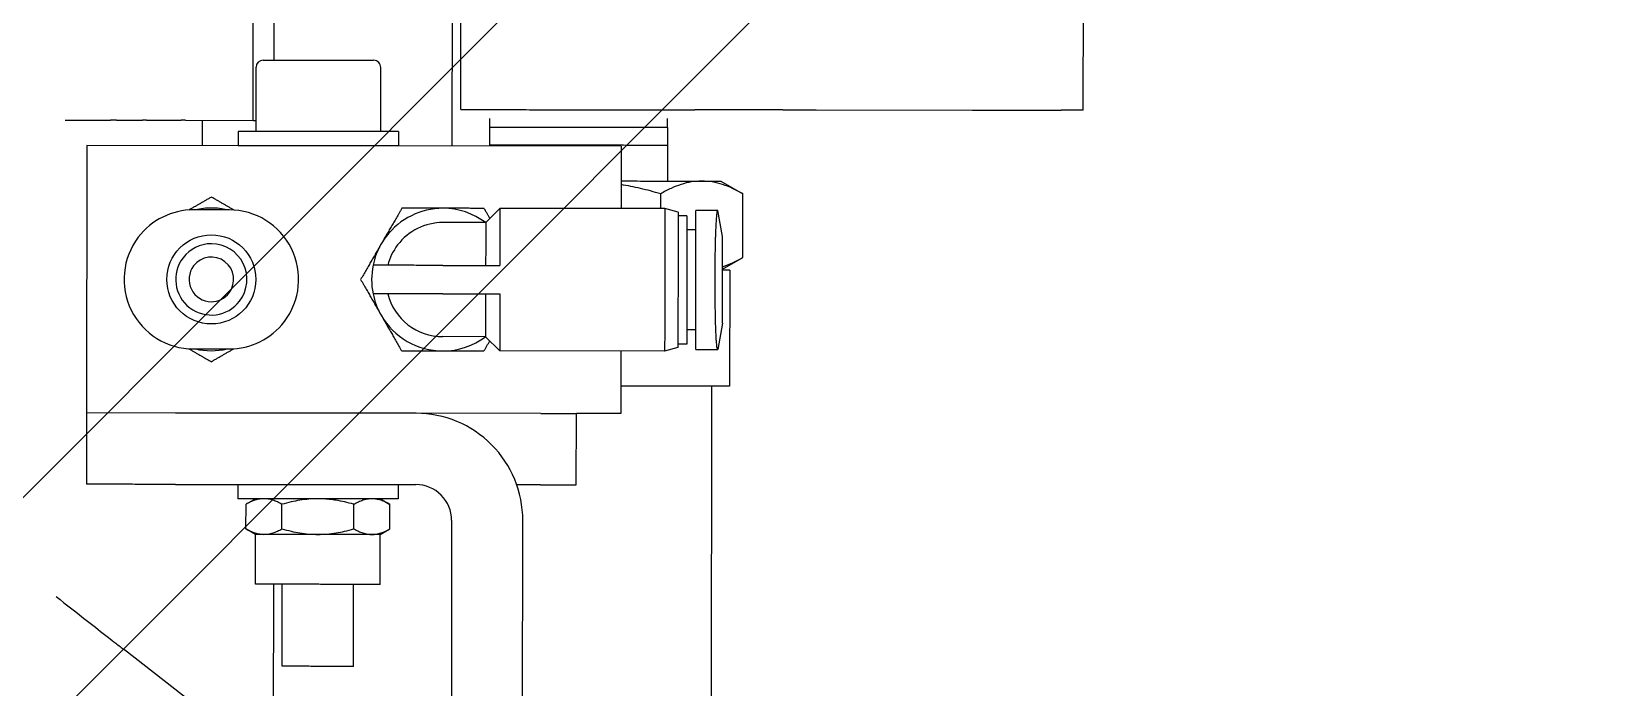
# Model space of a CAD drawing. Header units: inches. Extents: x -233729 to 737493, y -275239 to 196021.
# Drawn here: x 478195.6 to 478284.4, y 16244.3 to 16281.1 of the extents above; entities that cross this region are included whole.
import ezdxf

# ---------------------------------------------------------------- set-up
doc = ezdxf.new("R2010")
doc.units = ezdxf.units.IN
doc.header["$MEASUREMENT"] = 0
doc.layers.add('P_AX', color=7, linetype='Continuous')

# ---------------------------------------------------------------- blocks, each defined once
blk = doc.blocks.new('A$C48CB4C16')
at = {"layer": 'P_AX', "color": 6, "linetype": 'Continuous'}
for p, q in [((3880.398, 4733.117, 710.665), (3880.374, 4707.617, 710.665)), ((3884.374, 4707.613, 710.665), (3884.393, 4727.694, 710.665)), ((3884.374, 4707.613, 710.665), (3884.393, 4727.694, 710.665)), ((3894.377, 4711.204, 710.665), (3894.387, 4721.547, 710.665)), ((3869.781, 4719.585, 710.665), (3869.762, 4700.085, 710.665)), ((3898.884, 4717.899, 710.665), (3902.739, 4714.889, 710.665)), ((3889.882, 4715.808, 710.665), (3889.877, 4711.208, 710.665)), ((3889.882, 4715.808, 710.665), (3889.877, 4711.208, 710.665)), ((3893.882, 4715.804, 710.665), (3893.877, 4711.204, 710.665)), ((3893.882, 4715.804, 710.665), (3893.877, 4711.204, 710.665)), ((3888.377, 4711.21, 710.665), (3888.375, 4708.41, 710.665)), ((3888.377, 4711.21, 710.665), (3888.375, 4708.41, 710.665)), ((3895.377, 4711.203, 710.665), (3895.375, 4708.403, 710.665)), ((3895.377, 4711.203, 710.665), (3895.375, 4708.403, 710.665)), ((3887.833, 4708.097, 710.665), (3887.832, 4706.723, 710.665)), ((3887.833, 4708.097, 710.665), (3887.832, 4706.723, 710.665)), ((3888.375, 4708.41, 710.665), (3887.833, 4708.097, 710.665)), ((3889.854, 4708.096, 710.665), (3889.852, 4706.721, 710.665)), ((3889.854, 4708.096, 710.665), (3889.852, 4706.721, 710.665)), ((3893.895, 4708.092, 710.665), (3893.894, 4706.717, 710.665)), ((3893.895, 4708.092, 710.665), (3893.894, 4706.717, 710.665)), ((3895.375, 4708.403, 710.665), (3895.916, 4708.09, 710.665)), ((3895.375, 4708.403, 710.665), (3895.916, 4708.09, 710.665)), ((3895.916, 4708.09, 710.665), (3895.914, 4706.715, 710.665)), ((3895.916, 4708.09, 710.665), (3895.914, 4706.715, 710.665)), ((3888.373, 4706.41, 710.665), (3887.832, 4706.723, 710.665)), ((3888.373, 4706.41, 710.665), (3887.832, 4706.723, 710.665)), ((3895.373, 4706.403, 710.665), (3895.914, 4706.715, 710.665)), ((3895.373, 4706.403, 710.665), (3895.914, 4706.715, 710.665)), ((3887.372, 4705.61, 710.665), (3887.373, 4706.411, 710.665)), ((3887.372, 4705.61, 710.665), (3887.373, 4706.411, 710.665)), ((3896.372, 4705.602, 710.665), (3896.373, 4706.402, 710.665)), ((3896.372, 4705.602, 710.665), (3896.373, 4706.402, 710.665)), ((3877.372, 4705.62, 710.665), (3877.368, 4701.62, 710.665)), ((3879.372, 4705.618, 710.665), (3880.715, 4705.617, 710.665)), ((3887.372, 4705.61, 710.665), (3886.372, 4705.612, 710.665)), ((3893.872, 4705.604, 710.665), (3887.372, 4705.61, 710.665)), ((3893.872, 4705.604, 710.665), (3887.372, 4705.61, 710.665)), ((3893.872, 4705.604, 710.665), (3887.372, 4705.61, 710.665)), ((3896.372, 4705.602, 710.665), (3893.872, 4705.604, 710.665)), ((3896.372, 4705.602, 710.665), (3893.872, 4705.604, 710.665)), ((3896.372, 4705.602, 710.665), (3893.872, 4705.604, 710.665)), ((3899.872, 4705.599, 710.665), (3896.372, 4705.602, 710.665)), ((3904.868, 4701.594, 710.665), (3904.872, 4705.594, 710.665)), ((3874.865, 4698.123, 710.665), (3874.868, 4701.623, 710.665)), ((3874.868, 4701.623, 710.665), (3877.368, 4701.62, 710.665)), ((3879.368, 4701.618, 710.665), (3877.368, 4701.62, 710.665)), ((3879.368, 4701.618, 710.665), (3877.368, 4701.62, 710.665)), ((3879.368, 4701.618, 710.665), (3886.368, 4701.612, 710.665)), ((3879.368, 4701.618, 710.665), (3886.368, 4701.612, 710.665)), ((3886.368, 4701.612, 710.665), (3887.368, 4701.61, 710.665)), ((3886.368, 4701.612, 710.665), (3887.368, 4701.61, 710.665)), ((3887.368, 4701.61, 710.665), (3899.868, 4701.599, 710.665)), ((3887.368, 4701.61, 710.665), (3899.868, 4701.599, 710.665)), ((3899.868, 4701.599, 710.665), (3904.868, 4701.594, 710.665)), ((3899.868, 4701.599, 710.665), (3904.868, 4701.594, 710.665)), ((3904.866, 4699.134, 710.665), (3904.868, 4701.574, 710.665)), ((3904.868, 4701.574, 710.665), (3904.868, 4701.594, 710.665)), ((3868.756, 4693.586, 710.665), (3868.762, 4700.086, 710.665)), ((3904.856, 4689.054, 710.665), (3904.866, 4699.134, 710.665)), ((3869.163, 4696.556, 710.665), (3869.433, 4698.028, 710.665)), ((3870.665, 4698.027, 710.665), (3869.446, 4698.028, 710.665)), ((3871.665, 4697.926, 710.665), (3872.411, 4698.125, 710.665)), ((3872.411, 4698.125, 710.665), (3881.665, 4698.116, 710.665)), ((3882.464, 4697.315, 710.665), (3881.665, 4698.116, 710.665)), ((3870.664, 4696.927, 710.665), (3871.164, 4696.926, 710.665)), ((3871.164, 4697.726, 710.665), (3871.664, 4697.726, 710.665)), ((3882.464, 4697.315, 710.665), (3884.864, 4697.313, 710.665)), ((3882.462, 4694.915, 710.665), (3881.662, 4694.916, 710.665)), ((3884.862, 4694.913, 710.665), (3882.462, 4694.915, 710.665)), ((3869.16, 4693.53, 710.665), (3868.017, 4692.872, 710.665)), ((3882.46, 4693.315, 710.665), (3881.66, 4693.316, 710.665)), ((3884.86, 4693.313, 710.665), (3882.46, 4693.315, 710.665)), ((3868.017, 4692.872, 710.665), (3868.014, 4689.301, 710.665)), ((3869.159, 4691.7, 710.665), (3869.417, 4690.228, 710.665)), ((3870.658, 4691.327, 710.665), (3871.158, 4691.326, 710.665)), ((3882.458, 4690.915, 710.665), (3881.657, 4690.116, 710.665)), ((3882.458, 4690.915, 710.665), (3884.858, 4690.913, 710.665)), ((3869.439, 4690.228, 710.665), (3870.657, 4690.227, 710.665)), ((3871.157, 4690.526, 710.665), (3871.657, 4690.526, 710.665)), ((3871.657, 4690.326, 710.665), (3872.403, 4690.125, 710.665)), ((3872.403, 4690.125, 710.665), (3881.657, 4690.116, 710.665)), ((3872.634, 4690.125, 710.665), (3872.633, 4689.297, 710.665)), ((3874.854, 4686.623, 710.665), (3874.857, 4690.123, 710.665)), ((3869.251, 4688.585, 710.665), (3868.014, 4689.301, 710.665)), ((3904.854, 4686.614, 710.665), (3904.856, 4689.054, 710.665)), ((3872.249, 4686.582, 710.665), (3872.251, 4688.583, 710.665)), ((3872.248, 4685.583, 710.665), (3872.249, 4686.582, 710.665)), ((3874.854, 4686.623, 710.665), (3887.354, 4686.611, 710.665)), ((3882.248, 4685.573, 710.665), (3882.249, 4686.573, 710.665)), ((3882.249, 4686.573, 710.665), (3882.249, 4686.615, 710.665)), ((3884.337, 4669.91, 710.665), (3884.354, 4686.613, 710.665)), ((3887.353, 4685.811, 710.665), (3887.354, 4686.611, 710.665)), ((3887.353, 4685.811, 710.665), (3887.354, 4686.611, 710.665)), ((3887.354, 4686.611, 710.665), (3896.354, 4686.602, 710.665)), ((3887.354, 4686.611, 710.665), (3896.354, 4686.602, 710.665)), ((3887.354, 4686.611, 710.665), (3896.354, 4686.602, 710.665)), ((3896.353, 4685.802, 710.665), (3896.354, 4686.602, 710.665)), ((3896.353, 4685.802, 710.665), (3896.354, 4686.602, 710.665)), ((3896.354, 4686.602, 710.665), (3904.854, 4686.594, 710.665)), ((3904.854, 4686.594, 710.665), (3904.854, 4686.614, 710.665)), ((3888.353, 4685.81, 710.665), (3888.349, 4682.21, 710.665)), ((3888.353, 4685.81, 710.665), (3888.349, 4682.21, 710.665)), ((3895.353, 4685.803, 710.665), (3895.349, 4682.203, 710.665)), ((3895.353, 4685.803, 710.665), (3895.349, 4682.203, 710.665)), ((3848.909, 4684.607, 710.665), (3848.903, 4678.607, 710.665)), ((3855.137, 4684.6, 710.665), (3850.156, 4684.606, 710.665)), ((3863.903, 4684.594, 710.665), (3855.137, 4684.6, 710.665)), ((3865.771, 4684.593, 710.665), (3864.381, 4684.594, 710.665)), ((3877.267, 4684.582, 710.665), (3870.721, 4684.589, 710.665)), ((3883.801, 4684.575, 710.665), (3882.216, 4684.577, 710.665)), ((3883.851, 4684.575, 710.665), (3883.846, 4678.575, 710.665)), ((3895.511, 4685.181, 710.665), (3895.352, 4685.181, 710.665)), ((3895.511, 4685.181, 710.665), (3895.382, 4550.781, 710.665)), ((3899.305, 4685.177, 710.665), (3895.511, 4685.181, 710.665)), ((3900.308, 4685.176, 710.665), (3899.564, 4685.177, 710.665)), ((3901.509, 4685.175, 710.665), (3901.093, 4685.176, 710.665)), ((3903.185, 4685.174, 710.665), (3901.721, 4685.175, 710.665)), ((3894.337, 4669.9, 710.665), (3894.349, 4681.804, 710.665)), ((3894.337, 4669.9, 710.665), (3894.349, 4681.804, 710.665))]:
    blk.add_line(p, q, dxfattribs=at)
at = {"layer": 'P_AX', "color": 6, "linetype": 'ByBlock', "lineweight": -2}
for p, q in [((3704.776, 4516.812, 710.665), (3917.297, 4729.333, 710.665)), ((3711.847, 4509.741, 710.665), (3924.368, 4722.262, 710.665))]:
    blk.add_line(p, q, dxfattribs=at)
at = {"layer": 'P_AX', "color": 6}
for radius in [4100.564, 761.789]:
    blk.add_circle((4100.564, 4905.53, 710.665), radius, dxfattribs=at)
at = {"layer": 'P_AX', "color": 6, "linetype": 'Continuous'}
blk.add_circle((3897.861, 4694.1, 710.665), 2.5, dxfattribs=at)
at = {"layer": 'P_AX', "color": 6, "linetype": 'ByBlock', "lineweight": -2}
blk.add_arc((4100.564, 4905.529, 710.665), 203.2, 180, 270, dxfattribs=at)
blk.add_arc((4100.564, 4905.529, 710.665), 203.2, 180, 270, dxfattribs=at)
at = {"layer": 'P_AX', "color": 6, "linetype": 'Continuous'}
for centre, radius, start, end in [((3886.374, 4707.612, 710.665), 6, 179.9449, 269.9449), ((3886.374, 4707.612, 710.665), 2, 179.9449, 269.9449), ((3884.861, 4694.113, 710.665), 4, 89.94487, 126.81464), ((3884.861, 4694.113, 710.665), 4, 29.94487, 89.94493), ((3896.861, 4694.101, 710.665), 3.9, 89.94491, 142.62989), ((3897.861, 4694.1, 710.665), 4, 77.10651, 102.7833), ((3898.861, 4694.1, 710.665), 3.9, 322.62989, 89.9449), ((3884.861, 4694.113, 710.665), 3.2, 14.42247, 89.94485), ((3884.861, 4694.113, 710.665), 4, 11.48224, 29.94522), ((3896.861, 4694.101, 710.665), 3.9, 142.62989, 269.9449), ((3897.861, 4694.1, 710.665), 2, 322.62989, 142.62989), ((3897.861, 4694.1, 710.665), 2, 142.6298, 269.94499), ((3897.861, 4694.1, 710.665), 1.25, 89.94478, 142.63001), ((3897.861, 4694.1, 710.665), 1.25, 322.62939, 89.94541), ((3884.861, 4694.113, 710.665), 4, 348.40795, 11.48186), ((3897.861, 4694.1, 710.665), 1.25, 142.62989, 322.62989), ((3884.861, 4694.113, 710.665), 3.2, 322.62989, 345.46739), ((3884.861, 4694.113, 710.665), 4, 329.94473, 348.40789), ((3897.861, 4694.1, 710.665), 2, 269.94488, 322.62991), ((3884.861, 4694.113, 710.665), 4, 269.94492, 322.62994), ((3884.861, 4694.113, 710.665), 3.2, 269.94489, 322.62991), ((3884.861, 4694.113, 710.665), 4, 322.62995, 329.9449), ((3898.861, 4694.1, 710.665), 3.9, 269.9449, 322.62989), ((3884.861, 4694.113, 710.665), 4, 233.07493, 269.94479), ((3897.861, 4694.1, 710.665), 4, 257.10616, 269.9449), ((3897.861, 4694.1, 710.665), 4, 269.9449, 282.78365), ((3888.749, 4682.209, 710.665), 0.4, 179.9449, 269.9449), ((3888.749, 4682.209, 710.665), 0.4, 179.9449, 269.9449), ((3894.949, 4682.203, 710.665), 0.4, 269.9449, 359.9449), ((3894.949, 4682.203, 710.665), 0.4, 269.9449, 359.9449)]:
    blk.add_arc(centre, radius, start, end, dxfattribs=at)
for points in [[(3889.882, 4715.808, 710.665), (3889.91, 4715.808, 710.665), (3889.956, 4715.808, 710.665), (3890.034, 4715.808, 710.665), (3890.257, 4715.808, 710.665), (3890.468, 4715.808, 710.665), (3890.613, 4715.807, 710.665), (3890.829, 4715.807, 710.665), (3891.116, 4715.807, 710.665), (3891.492, 4715.807, 710.665), (3891.882, 4715.806, 710.665)], [(3889.882, 4715.808, 710.665), (3889.91, 4715.808, 710.665), (3889.956, 4715.808, 710.665), (3890.034, 4715.808, 710.665), (3890.257, 4715.808, 710.665), (3890.468, 4715.808, 710.665), (3890.613, 4715.807, 710.665), (3890.829, 4715.807, 710.665), (3891.116, 4715.807, 710.665), (3891.492, 4715.807, 710.665), (3891.882, 4715.806, 710.665)], [(3891.882, 4715.806, 710.665), (3892.272, 4715.806, 710.665), (3892.647, 4715.805, 710.665), (3892.827, 4715.805, 710.665), (3893.052, 4715.805, 710.665), (3893.296, 4715.805, 710.665), (3893.506, 4715.805, 710.665), (3893.646, 4715.805, 710.665), (3893.729, 4715.804, 710.665), (3893.808, 4715.804, 710.665), (3893.853, 4715.804, 710.665), (3893.882, 4715.804, 710.665)], [(3891.882, 4715.806, 710.665), (3892.272, 4715.806, 710.665), (3892.647, 4715.805, 710.665), (3892.827, 4715.805, 710.665), (3893.052, 4715.805, 710.665), (3893.296, 4715.805, 710.665), (3893.506, 4715.805, 710.665), (3893.646, 4715.805, 710.665), (3893.729, 4715.804, 710.665), (3893.808, 4715.804, 710.665), (3893.853, 4715.804, 710.665), (3893.882, 4715.804, 710.665)], [(3906.577, 4711.892, 710.665), (3904.813, 4713.27, 710.665), (3903.633, 4714.191, 710.665), (3903.227, 4714.508, 710.665), (3902.739, 4714.889, 710.665)], [(3888.377, 4711.21, 710.665), (3888.4, 4711.21, 710.665), (3888.435, 4711.21, 710.665), (3888.497, 4711.209, 710.665), (3888.644, 4711.209, 710.665), (3888.846, 4711.209, 710.665)], [(3888.377, 4711.21, 710.665), (3888.4, 4711.21, 710.665), (3888.435, 4711.21, 710.665), (3888.497, 4711.209, 710.665), (3888.644, 4711.209, 710.665), (3888.846, 4711.209, 710.665)], [(3888.846, 4711.209, 710.665), (3889.113, 4711.209, 710.665), (3889.43, 4711.209, 710.665), (3889.794, 4711.208, 710.665), (3889.835, 4711.208, 710.665), (3889.877, 4711.208, 710.665)], [(3888.846, 4711.209, 710.665), (3889.113, 4711.209, 710.665), (3889.43, 4711.209, 710.665), (3889.794, 4711.208, 710.665), (3889.835, 4711.208, 710.665), (3889.877, 4711.208, 710.665)], [(3889.877, 4711.208, 710.665), (3890.456, 4711.208, 710.665), (3891.086, 4711.207, 710.665), (3891.936, 4711.206, 710.665), (3892.783, 4711.205, 710.665), (3893.408, 4711.205, 710.665), (3893.877, 4711.204, 710.665)], [(3889.877, 4711.208, 710.665), (3890.456, 4711.208, 710.665), (3891.086, 4711.207, 710.665), (3891.936, 4711.206, 710.665), (3892.783, 4711.205, 710.665), (3893.408, 4711.205, 710.665), (3893.877, 4711.204, 710.665)], [(3893.877, 4711.204, 710.665), (3894.11, 4711.204, 710.665), (3894.268, 4711.204, 710.665), (3894.737, 4711.203, 710.665), (3895.088, 4711.203, 710.665), (3895.237, 4711.203, 710.665), (3895.323, 4711.203, 710.665), (3895.377, 4711.203, 710.665)], [(3893.877, 4711.204, 710.665), (3894.11, 4711.204, 710.665), (3894.268, 4711.204, 710.665), (3894.737, 4711.203, 710.665), (3895.088, 4711.203, 710.665), (3895.237, 4711.203, 710.665), (3895.323, 4711.203, 710.665), (3895.377, 4711.203, 710.665)], [(3888.844, 4708.409, 710.665), (3888.591, 4708.388, 710.665), (3888.333, 4708.325, 710.665), (3888.089, 4708.23, 710.665), (3887.833, 4708.097, 710.665)], [(3888.844, 4708.409, 710.665), (3888.591, 4708.388, 710.665), (3888.333, 4708.325, 710.665), (3888.089, 4708.23, 710.665), (3887.833, 4708.097, 710.665)], [(3888.375, 4708.41, 710.665), (3888.397, 4708.41, 710.665), (3888.432, 4708.41, 710.665), (3888.494, 4708.409, 710.665), (3888.661, 4708.409, 710.665), (3888.844, 4708.409, 710.665)], [(3889.854, 4708.096, 710.665), (3889.598, 4708.229, 710.665), (3889.355, 4708.324, 710.665), (3889.096, 4708.388, 710.665), (3888.844, 4708.409, 710.665)], [(3888.844, 4708.409, 710.665), (3889.13, 4708.409, 710.665), (3889.4, 4708.409, 710.665), (3889.643, 4708.408, 710.665), (3889.875, 4708.408, 710.665)], [(3889.854, 4708.096, 710.665), (3889.598, 4708.229, 710.665), (3889.355, 4708.324, 710.665), (3889.096, 4708.388, 710.665), (3888.844, 4708.409, 710.665)], [(3888.844, 4708.409, 710.665), (3889.13, 4708.409, 710.665), (3889.4, 4708.409, 710.665), (3889.643, 4708.408, 710.665), (3889.875, 4708.408, 710.665)], [(3889.874, 4708.101, 710.665), (3889.864, 4708.099, 710.665), (3889.854, 4708.096, 710.665)], [(3889.874, 4708.101, 710.665), (3889.864, 4708.099, 710.665), (3889.854, 4708.096, 710.665)], [(3891.875, 4708.406, 710.665), (3891.369, 4708.386, 710.665), (3890.854, 4708.323, 710.665), (3890.376, 4708.23, 710.665), (3889.874, 4708.101, 710.665)], [(3891.875, 4708.406, 710.665), (3891.369, 4708.386, 710.665), (3890.854, 4708.323, 710.665), (3890.376, 4708.23, 710.665), (3889.874, 4708.101, 710.665)], [(3889.875, 4708.408, 710.665), (3890.005, 4708.408, 710.665), (3890.125, 4708.408, 710.665), (3890.486, 4708.408, 710.665), (3890.969, 4708.407, 710.665), (3891.418, 4708.407, 710.665), (3891.875, 4708.406, 710.665)], [(3889.875, 4708.408, 710.665), (3890.005, 4708.408, 710.665), (3890.125, 4708.408, 710.665), (3890.486, 4708.408, 710.665), (3890.969, 4708.407, 710.665), (3891.418, 4708.407, 710.665), (3891.875, 4708.406, 710.665)], [(3893.895, 4708.092, 710.665), (3893.383, 4708.225, 710.665), (3892.897, 4708.321, 710.665), (3892.381, 4708.385, 710.665), (3891.875, 4708.406, 710.665)], [(3891.875, 4708.406, 710.665), (3892.331, 4708.406, 710.665), (3892.78, 4708.405, 710.665), (3893.263, 4708.405, 710.665), (3893.625, 4708.405, 710.665), (3893.751, 4708.404, 710.665), (3893.875, 4708.404, 710.665)], [(3893.895, 4708.092, 710.665), (3893.383, 4708.225, 710.665), (3892.897, 4708.321, 710.665), (3892.381, 4708.385, 710.665), (3891.875, 4708.406, 710.665)], [(3891.875, 4708.406, 710.665), (3892.331, 4708.406, 710.665), (3892.78, 4708.405, 710.665), (3893.263, 4708.405, 710.665), (3893.625, 4708.405, 710.665), (3893.751, 4708.404, 710.665), (3893.875, 4708.404, 710.665)], [(3893.875, 4708.404, 710.665), (3894.121, 4708.404, 710.665), (3894.349, 4708.404, 710.665), (3894.684, 4708.404, 710.665), (3894.906, 4708.403, 710.665)], [(3893.875, 4708.404, 710.665), (3894.121, 4708.404, 710.665), (3894.349, 4708.404, 710.665), (3894.684, 4708.404, 710.665), (3894.906, 4708.403, 710.665)], [(3894.906, 4708.403, 710.665), (3894.653, 4708.383, 710.665), (3894.395, 4708.32, 710.665), (3894.152, 4708.224, 710.665), (3893.895, 4708.092, 710.665)], [(3894.906, 4708.403, 710.665), (3894.653, 4708.383, 710.665), (3894.395, 4708.32, 710.665), (3894.152, 4708.224, 710.665), (3893.895, 4708.092, 710.665)], [(3894.906, 4708.403, 710.665), (3895.067, 4708.403, 710.665), (3895.18, 4708.403, 710.665), (3895.255, 4708.403, 710.665), (3895.317, 4708.403, 710.665), (3895.352, 4708.403, 710.665), (3895.375, 4708.403, 710.665)], [(3895.916, 4708.09, 710.665), (3895.66, 4708.223, 710.665), (3895.417, 4708.318, 710.665), (3895.159, 4708.382, 710.665), (3894.906, 4708.403, 710.665)], [(3894.906, 4708.403, 710.665), (3895.067, 4708.403, 710.665), (3895.18, 4708.403, 710.665), (3895.255, 4708.403, 710.665), (3895.317, 4708.403, 710.665), (3895.352, 4708.403, 710.665), (3895.375, 4708.403, 710.665)], [(3895.916, 4708.09, 710.665), (3895.66, 4708.223, 710.665), (3895.417, 4708.318, 710.665), (3895.159, 4708.382, 710.665), (3894.906, 4708.403, 710.665)], [(3887.832, 4706.723, 710.665), (3888.088, 4706.589, 710.665), (3888.331, 4706.494, 710.665), (3888.589, 4706.43, 710.665), (3888.842, 4706.409, 710.665)], [(3887.832, 4706.723, 710.665), (3888.088, 4706.589, 710.665), (3888.331, 4706.494, 710.665), (3888.589, 4706.43, 710.665), (3888.842, 4706.409, 710.665)], [(3888.842, 4706.409, 710.665), (3889.095, 4706.43, 710.665), (3889.353, 4706.493, 710.665), (3889.596, 4706.588, 710.665), (3889.852, 4706.721, 710.665)], [(3888.842, 4706.409, 710.665), (3889.095, 4706.43, 710.665), (3889.353, 4706.493, 710.665), (3889.596, 4706.588, 710.665), (3889.852, 4706.721, 710.665)], [(3889.852, 4706.721, 710.665), (3889.863, 4706.718, 710.665), (3889.873, 4706.715, 710.665)], [(3889.852, 4706.721, 710.665), (3889.863, 4706.718, 710.665), (3889.873, 4706.715, 710.665)], [(3889.873, 4706.715, 710.665), (3890.374, 4706.585, 710.665), (3890.851, 4706.492, 710.665), (3891.244, 4706.439, 710.665), (3891.629, 4706.406, 710.665)], [(3889.873, 4706.715, 710.665), (3890.374, 4706.585, 710.665), (3890.851, 4706.492, 710.665), (3891.244, 4706.439, 710.665), (3891.629, 4706.406, 710.665)], [(3891.873, 4706.406, 710.665), (3892.378, 4706.427, 710.665), (3892.895, 4706.49, 710.665), (3893.381, 4706.584, 710.665), (3893.894, 4706.717, 710.665)], [(3891.873, 4706.406, 710.665), (3892.378, 4706.427, 710.665), (3892.895, 4706.49, 710.665), (3893.381, 4706.584, 710.665), (3893.894, 4706.717, 710.665)], [(3893.894, 4706.717, 710.665), (3894.15, 4706.584, 710.665), (3894.393, 4706.488, 710.665), (3894.651, 4706.424, 710.665), (3894.904, 4706.403, 710.665)], [(3893.894, 4706.717, 710.665), (3894.15, 4706.584, 710.665), (3894.393, 4706.488, 710.665), (3894.651, 4706.424, 710.665), (3894.904, 4706.403, 710.665)], [(3894.904, 4706.403, 710.665), (3895.157, 4706.424, 710.665), (3895.415, 4706.487, 710.665), (3895.658, 4706.582, 710.665), (3895.914, 4706.715, 710.665)], [(3894.904, 4706.403, 710.665), (3895.157, 4706.424, 710.665), (3895.415, 4706.487, 710.665), (3895.658, 4706.582, 710.665), (3895.914, 4706.715, 710.665)], [(3887.373, 4706.411, 710.665), (3887.409, 4706.411, 710.665), (3887.467, 4706.41, 710.665), (3887.568, 4706.41, 710.665), (3887.686, 4706.41, 710.665), (3887.87, 4706.41, 710.665), (3888.135, 4706.41, 710.665), (3888.253, 4706.41, 710.665), (3888.373, 4706.41, 710.665)], [(3887.373, 4706.411, 710.665), (3887.409, 4706.411, 710.665), (3887.467, 4706.41, 710.665), (3887.568, 4706.41, 710.665), (3887.686, 4706.41, 710.665), (3887.87, 4706.41, 710.665), (3888.135, 4706.41, 710.665), (3888.253, 4706.41, 710.665), (3888.373, 4706.41, 710.665)], [(3888.373, 4706.41, 710.665), (3888.607, 4706.409, 710.665), (3888.842, 4706.409, 710.665)], [(3888.373, 4706.41, 710.665), (3888.607, 4706.409, 710.665), (3888.842, 4706.409, 710.665)], [(3888.373, 4706.41, 710.665), (3888.607, 4706.409, 710.665), (3888.842, 4706.409, 710.665)], [(3888.373, 4706.41, 710.665), (3888.607, 4706.409, 710.665), (3888.842, 4706.409, 710.665)], [(3888.842, 4706.409, 710.665), (3889.198, 4706.409, 710.665), (3889.511, 4706.408, 710.665), (3889.755, 4706.408, 710.665), (3889.814, 4706.408, 710.665), (3889.873, 4706.408, 710.665)], [(3888.842, 4706.409, 710.665), (3889.198, 4706.409, 710.665), (3889.511, 4706.408, 710.665), (3889.755, 4706.408, 710.665), (3889.814, 4706.408, 710.665), (3889.873, 4706.408, 710.665)], [(3888.842, 4706.409, 710.665), (3889.198, 4706.409, 710.665), (3889.511, 4706.408, 710.665), (3889.755, 4706.408, 710.665), (3889.814, 4706.408, 710.665), (3889.873, 4706.408, 710.665)], [(3888.842, 4706.409, 710.665), (3889.198, 4706.409, 710.665), (3889.511, 4706.408, 710.665), (3889.755, 4706.408, 710.665), (3889.814, 4706.408, 710.665), (3889.873, 4706.408, 710.665)], [(3889.873, 4706.408, 710.665), (3890.864, 4706.407, 710.665), (3891.629, 4706.406, 710.665)], [(3889.873, 4706.408, 710.665), (3890.864, 4706.407, 710.665), (3891.629, 4706.406, 710.665)], [(3889.873, 4706.408, 710.665), (3890.864, 4706.407, 710.665), (3891.629, 4706.406, 710.665)], [(3889.873, 4706.408, 710.665), (3890.864, 4706.407, 710.665), (3891.629, 4706.406, 710.665)], [(3891.629, 4706.406, 710.665), (3891.762, 4706.406, 710.665), (3891.873, 4706.406, 710.665)], [(3891.629, 4706.406, 710.665), (3891.762, 4706.406, 710.665), (3891.873, 4706.406, 710.665)], [(3891.629, 4706.406, 710.665), (3891.762, 4706.406, 710.665), (3891.873, 4706.406, 710.665)], [(3891.629, 4706.406, 710.665), (3891.762, 4706.406, 710.665), (3891.873, 4706.406, 710.665)], [(3891.873, 4706.406, 710.665), (3893.088, 4706.405, 710.665), (3893.873, 4706.404, 710.665)], [(3891.873, 4706.406, 710.665), (3893.088, 4706.405, 710.665), (3893.873, 4706.404, 710.665)], [(3891.873, 4706.406, 710.665), (3893.088, 4706.405, 710.665), (3893.873, 4706.404, 710.665)], [(3891.873, 4706.406, 710.665), (3893.088, 4706.405, 710.665), (3893.873, 4706.404, 710.665)], [(3893.873, 4706.404, 710.665), (3893.936, 4706.404, 710.665), (3893.991, 4706.404, 710.665), (3894.235, 4706.404, 710.665), (3894.548, 4706.404, 710.665), (3894.904, 4706.403, 710.665)], [(3893.873, 4706.404, 710.665), (3893.936, 4706.404, 710.665), (3893.991, 4706.404, 710.665), (3894.235, 4706.404, 710.665), (3894.548, 4706.404, 710.665), (3894.904, 4706.403, 710.665)], [(3893.873, 4706.404, 710.665), (3893.936, 4706.404, 710.665), (3893.991, 4706.404, 710.665), (3894.235, 4706.404, 710.665), (3894.548, 4706.404, 710.665), (3894.904, 4706.403, 710.665)], [(3893.873, 4706.404, 710.665), (3893.936, 4706.404, 710.665), (3893.991, 4706.404, 710.665), (3894.235, 4706.404, 710.665), (3894.548, 4706.404, 710.665), (3894.904, 4706.403, 710.665)], [(3894.904, 4706.403, 710.665), (3895.138, 4706.403, 710.665), (3895.373, 4706.403, 710.665)], [(3894.904, 4706.403, 710.665), (3895.138, 4706.403, 710.665), (3895.373, 4706.403, 710.665)], [(3894.904, 4706.403, 710.665), (3895.138, 4706.403, 710.665), (3895.373, 4706.403, 710.665)], [(3894.904, 4706.403, 710.665), (3895.138, 4706.403, 710.665), (3895.373, 4706.403, 710.665)], [(3895.373, 4706.403, 710.665), (3895.493, 4706.403, 710.665), (3895.61, 4706.403, 710.665), (3895.875, 4706.402, 710.665), (3896.059, 4706.402, 710.665), (3896.178, 4706.402, 710.665), (3896.278, 4706.402, 710.665), (3896.336, 4706.402, 710.665), (3896.373, 4706.402, 710.665)], [(3895.373, 4706.403, 710.665), (3895.493, 4706.403, 710.665), (3895.61, 4706.403, 710.665), (3895.875, 4706.402, 710.665), (3896.059, 4706.402, 710.665), (3896.178, 4706.402, 710.665), (3896.278, 4706.402, 710.665), (3896.336, 4706.402, 710.665), (3896.373, 4706.402, 710.665)], [(3879.372, 4705.618, 710.665), (3879.051, 4705.619, 710.665), (3878.792, 4705.619, 710.665), (3878.607, 4705.619, 710.665), (3878.261, 4705.619, 710.665), (3877.958, 4705.62, 710.665), (3877.747, 4705.62, 710.665), (3877.524, 4705.62, 710.665), (3877.446, 4705.62, 710.665), (3877.401, 4705.62, 710.665), (3877.372, 4705.62, 710.665)], [(3899.872, 4705.599, 710.665), (3900.847, 4705.598, 710.665), (3901.785, 4705.597, 710.665), (3902.796, 4705.596, 710.665), (3903.408, 4705.595, 710.665), (3904.029, 4705.595, 710.665), (3904.491, 4705.594, 710.665), (3904.705, 4705.594, 710.665), (3904.872, 4705.594, 710.665)], [(3868.762, 4700.086, 710.665), (3869.255, 4700.086, 710.665), (3869.762, 4700.085, 710.665)], [(3869.762, 4700.085, 710.665), (3870.123, 4700.085, 710.665), (3870.454, 4700.085, 710.665), (3871.715, 4700.083, 710.665), (3872.791, 4700.082, 710.665), (3873.807, 4700.082, 710.665), (3874.867, 4700.081, 710.665)], [(3897.865, 4698.719, 710.665), (3897.697, 4698.622, 710.665), (3897.533, 4698.528, 710.665), (3897.372, 4698.435, 710.665), (3897.214, 4698.344, 710.665), (3897.059, 4698.255, 710.665), (3896.906, 4698.166, 710.665), (3896.754, 4698.079, 710.665), (3896.605, 4697.993, 710.665)], [(3899.125, 4697.991, 710.665), (3898.975, 4698.077, 710.665), (3898.824, 4698.165, 710.665), (3898.671, 4698.253, 710.665), (3898.516, 4698.343, 710.665), (3898.358, 4698.434, 710.665), (3898.198, 4698.527, 710.665), (3898.116, 4698.574, 710.665), (3898.033, 4698.622, 710.665), (3897.95, 4698.67, 710.665), (3897.865, 4698.719, 710.665)], [(3869.446, 4698.028, 710.665), (3869.44, 4698.028, 710.665), (3869.433, 4698.028, 710.665)], [(3869.597, 4694.128, 710.665), (3869.597, 4694.4, 710.665), (3869.596, 4694.751, 710.665), (3869.593, 4695.164, 710.665), (3869.587, 4695.621, 710.665), (3869.583, 4695.886, 710.665), (3869.577, 4696.198, 710.665), (3869.569, 4696.538, 710.665), (3869.557, 4696.886, 710.665), (3869.546, 4697.168, 710.665), (3869.53, 4697.463, 710.665), (3869.509, 4697.731, 710.665), (3869.493, 4697.871, 710.665), (3869.472, 4697.982, 710.665), (3869.446, 4698.028, 710.665)], [(3870.665, 4698.027, 710.665), (3870.665, 4697.942, 710.665), (3870.664, 4697.858, 710.665), (3870.664, 4697.683, 710.665), (3870.664, 4697.366, 710.665), (3870.664, 4697.158, 710.665), (3870.664, 4696.927, 710.665)], [(3871.664, 4697.726, 710.665), (3871.664, 4697.744, 710.665), (3871.664, 4697.761, 710.665), (3871.664, 4697.843, 710.665), (3871.665, 4697.926, 710.665)], [(3872.403, 4690.125, 710.665), (3872.404, 4690.212, 710.665), (3872.404, 4690.298, 710.665), (3872.404, 4690.511, 710.665), (3872.404, 4690.803, 710.665), (3872.405, 4691.339, 710.665), (3872.405, 4691.853, 710.665), (3872.405, 4692.242, 710.665), (3872.406, 4692.837, 710.665), (3872.407, 4693.37, 710.665), (3872.407, 4693.811, 710.665), (3872.407, 4694.125, 710.665), (3872.408, 4694.774, 710.665), (3872.408, 4695.313, 710.665), (3872.409, 4695.729, 710.665), (3872.409, 4696.007, 710.665), (3872.41, 4696.559, 710.665), (3872.41, 4696.976, 710.665), (3872.41, 4697.269, 710.665), (3872.41, 4697.447, 710.665), (3872.411, 4697.706, 710.665), (3872.411, 4697.952, 710.665), (3872.411, 4698.038, 710.665), (3872.411, 4698.125, 710.665)], [(3881.662, 4694.916, 710.665), (3881.662, 4695.444, 710.665), (3881.663, 4695.869, 710.665), (3881.663, 4696.185, 710.665), (3881.663, 4696.487, 710.665), (3881.664, 4696.841, 710.665), (3881.664, 4697.214, 710.665), (3881.664, 4697.6, 710.665), (3881.665, 4697.884, 710.665), (3881.665, 4698.004, 710.665), (3881.665, 4698.073, 710.665), (3881.665, 4698.116, 710.665)], [(3882.555, 4698.115, 710.665), (3882.513, 4698.042, 710.665), (3882.471, 4697.97, 710.665), (3882.43, 4697.898, 710.665), (3882.389, 4697.828, 710.665), (3882.348, 4697.758, 710.665), (3882.308, 4697.688, 710.665), (3882.268, 4697.619, 710.665), (3882.229, 4697.551, 710.665)], [(3884.865, 4698.113, 710.665), (3884.725, 4698.113, 710.665), (3884.586, 4698.113, 710.665), (3884.448, 4698.113, 710.665), (3884.309, 4698.113, 710.665), (3884.031, 4698.114, 710.665), (3883.749, 4698.114, 710.665), (3883.463, 4698.114, 710.665), (3883.17, 4698.115, 710.665), (3882.868, 4698.115, 710.665), (3882.555, 4698.115, 710.665)], [(3887.174, 4698.111, 710.665), (3886.861, 4698.111, 710.665), (3886.559, 4698.111, 710.665), (3886.266, 4698.112, 710.665), (3885.98, 4698.112, 710.665), (3885.699, 4698.112, 710.665), (3885.42, 4698.112, 710.665), (3885.143, 4698.113, 710.665), (3884.865, 4698.113, 710.665)], [(3888.327, 4696.11, 710.665), (3888.257, 4696.23, 710.665), (3888.188, 4696.351, 710.665), (3888.119, 4696.471, 710.665), (3888.05, 4696.591, 710.665), (3887.911, 4696.832, 710.665), (3887.77, 4697.076, 710.665), (3887.627, 4697.324, 710.665), (3887.481, 4697.578, 710.665), (3887.33, 4697.839, 710.665), (3887.174, 4698.111, 710.665)], [(3898.865, 4698, 710.665), (3898.609, 4698, 710.665), (3898.359, 4698, 710.665), (3898.111, 4698, 710.665), (3897.865, 4698, 710.665), (3897.618, 4698.001, 710.665), (3897.371, 4698.001, 710.665), (3897.12, 4698.001, 710.665), (3896.865, 4698.001, 710.665)], [(3870.664, 4696.927, 710.665), (3870.663, 4696.473, 710.665), (3870.663, 4695.962, 710.665), (3870.662, 4694.862, 710.665), (3870.661, 4694.127, 710.665), (3870.66, 4693.391, 710.665), (3870.659, 4692.291, 710.665), (3870.659, 4691.739, 710.665), (3870.658, 4691.327, 710.665)], [(3871.158, 4691.326, 710.665), (3871.159, 4691.759, 710.665), (3871.159, 4692.432, 710.665), (3871.16, 4693.447, 710.665), (3871.161, 4694.126, 710.665), (3871.162, 4694.999, 710.665), (3871.163, 4695.82, 710.665), (3871.163, 4696.494, 710.665), (3871.164, 4696.926, 710.665)], [(3871.164, 4696.926, 710.665), (3871.164, 4697.037, 710.665), (3871.164, 4697.116, 710.665), (3871.164, 4697.378, 710.665), (3871.164, 4697.57, 710.665), (3871.164, 4697.648, 710.665), (3871.164, 4697.726, 710.665)], [(3871.657, 4690.526, 710.665), (3871.658, 4690.718, 710.665), (3871.658, 4690.97, 710.665), (3871.658, 4691.578, 710.665), (3871.659, 4692.337, 710.665), (3871.66, 4692.72, 710.665), (3871.66, 4693.326, 710.665), (3871.661, 4694.126, 710.665), (3871.661, 4694.552, 710.665), (3871.662, 4695.173, 710.665), (3871.663, 4695.914, 710.665), (3871.663, 4696.674, 710.665), (3871.664, 4697.282, 710.665), (3871.664, 4697.558, 710.665), (3871.664, 4697.726, 710.665)], [(3882.462, 4694.915, 710.665), (3882.462, 4695.413, 710.665), (3882.463, 4695.875, 710.665), (3882.463, 4696.21, 710.665), (3882.463, 4696.465, 710.665), (3882.463, 4696.645, 710.665), (3882.464, 4696.896, 710.665), (3882.464, 4697.143, 710.665), (3882.464, 4697.232, 710.665), (3882.464, 4697.283, 710.665), (3882.464, 4697.315, 710.665)], [(3869.163, 4696.556, 710.665), (3869.163, 4696.512, 710.665), (3869.163, 4696.451, 710.665), (3869.163, 4696.302, 710.665), (3869.163, 4696.145, 710.665), (3869.163, 4695.902, 710.665), (3869.162, 4695.658, 710.665), (3869.162, 4695.438, 710.665), (3869.162, 4695.271, 710.665), (3869.161, 4694.717, 710.665), (3869.161, 4694.128, 710.665), (3869.161, 4693.734, 710.665), (3869.16, 4693.407, 710.665), (3869.16, 4693.154, 710.665), (3869.16, 4692.985, 710.665), (3869.159, 4692.65, 710.665), (3869.159, 4692.397, 710.665), (3869.159, 4692.22, 710.665), (3869.159, 4692.112, 710.665), (3869.159, 4691.935, 710.665), (3869.159, 4691.805, 710.665), (3869.159, 4691.744, 710.665), (3869.159, 4691.7, 710.665)], [(3889.48, 4694.109, 710.665), (3889.401, 4694.246, 710.665), (3889.323, 4694.38, 710.665), (3889.247, 4694.512, 710.665), (3889.173, 4694.641, 710.665), (3889.026, 4694.895, 710.665), (3888.884, 4695.143, 710.665), (3888.743, 4695.387, 710.665), (3888.604, 4695.628, 710.665), (3888.466, 4695.868, 710.665), (3888.327, 4696.11, 710.665)], [(3884.862, 4694.913, 710.665), (3885.626, 4694.912, 710.665), (3886.361, 4694.912, 710.665), (3887.039, 4694.911, 710.665), (3887.633, 4694.91, 710.665), (3887.808, 4694.91, 710.665), (3887.96, 4694.91, 710.665)], [(3887.96, 4694.91, 710.665), (3888.293, 4694.91, 710.665), (3888.483, 4694.909, 710.665), (3888.636, 4694.909, 710.665), (3888.725, 4694.909, 710.665), (3888.781, 4694.909, 710.665)], [(3869.16, 4693.393, 710.665), (3868.603, 4693.175, 710.665), (3868.017, 4692.872, 710.665)], [(3868.756, 4693.586, 710.665), (3868.936, 4693.586, 710.665), (3869.16, 4693.586, 710.665)], [(3869.439, 4690.228, 710.665), (3869.464, 4690.273, 710.665), (3869.485, 4690.384, 710.665), (3869.502, 4690.524, 710.665), (3869.523, 4690.793, 710.665), (3869.54, 4691.088, 710.665), (3869.552, 4691.369, 710.665), (3869.559, 4691.569, 710.665), (3869.568, 4691.844, 710.665), (3869.576, 4692.199, 710.665), (3869.585, 4692.635, 710.665), (3869.591, 4693.092, 710.665), (3869.594, 4693.504, 710.665), (3869.596, 4693.855, 710.665), (3869.597, 4694.128, 710.665)], [(3881.657, 4690.116, 710.665), (3881.657, 4690.16, 710.665), (3881.657, 4690.228, 710.665), (3881.657, 4690.348, 710.665), (3881.657, 4690.483, 710.665), (3881.658, 4690.699, 710.665), (3881.658, 4691.018, 710.665), (3881.658, 4691.391, 710.665), (3881.659, 4691.745, 710.665), (3881.659, 4692.047, 710.665), (3881.659, 4692.533, 710.665), (3881.66, 4692.965, 710.665), (3881.66, 4693.316, 710.665)], [(3882.458, 4690.915, 710.665), (3882.458, 4690.948, 710.665), (3882.458, 4690.999, 710.665), (3882.458, 4691.087, 710.665), (3882.458, 4691.334, 710.665), (3882.458, 4691.585, 710.665), (3882.459, 4691.941, 710.665), (3882.459, 4692.356, 710.665), (3882.459, 4692.596, 710.665), (3882.46, 4692.917, 710.665), (3882.46, 4693.315, 710.665)], [(3888.323, 4692.11, 710.665), (3888.393, 4692.23, 710.665), (3888.462, 4692.351, 710.665), (3888.532, 4692.471, 710.665), (3888.601, 4692.591, 710.665), (3888.741, 4692.832, 710.665), (3888.882, 4693.075, 710.665), (3889.025, 4693.323, 710.665), (3889.172, 4693.576, 710.665), (3889.323, 4693.837, 710.665), (3889.48, 4694.109, 710.665)], [(3884.86, 4693.313, 710.665), (3885.759, 4693.312, 710.665), (3886.36, 4693.312, 710.665), (3886.925, 4693.311, 710.665), (3887.631, 4693.31, 710.665), (3887.801, 4693.31, 710.665), (3887.958, 4693.31, 710.665)], [(3887.958, 4693.31, 710.665), (3888.249, 4693.31, 710.665), (3888.481, 4693.309, 710.665), (3888.63, 4693.309, 710.665), (3888.779, 4693.309, 710.665)], [(3887.166, 4690.111, 710.665), (3887.246, 4690.248, 710.665), (3887.323, 4690.382, 710.665), (3887.399, 4690.514, 710.665), (3887.474, 4690.643, 710.665), (3887.621, 4690.897, 710.665), (3887.764, 4691.144, 710.665), (3887.905, 4691.388, 710.665), (3888.045, 4691.629, 710.665), (3888.184, 4691.869, 710.665), (3888.323, 4692.11, 710.665)], [(3870.658, 4691.327, 710.665), (3870.658, 4691.055, 710.665), (3870.658, 4690.888, 710.665), (3870.658, 4690.658, 710.665), (3870.657, 4690.499, 710.665), (3870.657, 4690.396, 710.665), (3870.657, 4690.308, 710.665), (3870.657, 4690.258, 710.665), (3870.657, 4690.227, 710.665)], [(3871.157, 4690.526, 710.665), (3871.157, 4690.604, 710.665), (3871.158, 4690.682, 710.665), (3871.158, 4690.903, 710.665), (3871.158, 4691.136, 710.665), (3871.158, 4691.215, 710.665), (3871.158, 4691.326, 710.665)], [(3882.222, 4690.68, 710.665), (3882.262, 4690.612, 710.665), (3882.301, 4690.543, 710.665), (3882.341, 4690.473, 710.665), (3882.382, 4690.403, 710.665), (3882.423, 4690.332, 710.665), (3882.464, 4690.261, 710.665), (3882.485, 4690.225, 710.665), (3882.506, 4690.188, 710.665), (3882.527, 4690.152, 710.665), (3882.548, 4690.115, 710.665)], [(3869.417, 4690.228, 710.665), (3869.428, 4690.228, 710.665), (3869.439, 4690.228, 710.665)], [(3871.657, 4690.326, 710.665), (3871.657, 4690.408, 710.665), (3871.657, 4690.49, 710.665), (3871.657, 4690.508, 710.665), (3871.657, 4690.526, 710.665)], [(3882.548, 4690.115, 710.665), (3882.861, 4690.115, 710.665), (3883.163, 4690.115, 710.665), (3883.456, 4690.114, 710.665), (3883.742, 4690.114, 710.665), (3884.023, 4690.114, 710.665), (3884.301, 4690.113, 710.665), (3884.579, 4690.113, 710.665), (3884.857, 4690.113, 710.665)], [(3884.857, 4690.113, 710.665), (3884.996, 4690.113, 710.665), (3885.135, 4690.113, 710.665), (3885.274, 4690.113, 710.665), (3885.413, 4690.112, 710.665), (3885.691, 4690.112, 710.665), (3885.972, 4690.112, 710.665), (3886.258, 4690.112, 710.665), (3886.551, 4690.111, 710.665), (3886.853, 4690.111, 710.665), (3887.166, 4690.111, 710.665)], [(3896.597, 4690.21, 710.665), (3896.672, 4690.167, 710.665), (3896.747, 4690.124, 710.665), (3896.822, 4690.08, 710.665), (3896.898, 4690.036, 710.665), (3897.051, 4689.948, 710.665), (3897.206, 4689.858, 710.665), (3897.363, 4689.767, 710.665), (3897.524, 4689.674, 710.665), (3897.688, 4689.579, 710.665), (3897.856, 4689.482, 710.665)], [(3896.857, 4690.201, 710.665), (3897.112, 4690.201, 710.665), (3897.363, 4690.201, 710.665), (3897.611, 4690.201, 710.665), (3897.857, 4690.2, 710.665), (3898.103, 4690.2, 710.665), (3898.351, 4690.2, 710.665), (3898.602, 4690.2, 710.665), (3898.857, 4690.2, 710.665)], [(3897.856, 4689.482, 710.665), (3898.025, 4689.579, 710.665), (3898.189, 4689.673, 710.665), (3898.35, 4689.766, 710.665), (3898.508, 4689.857, 710.665), (3898.663, 4689.946, 710.665), (3898.816, 4690.035, 710.665), (3898.967, 4690.122, 710.665), (3899.117, 4690.208, 710.665)], [(3868.014, 4689.301, 710.665), (3868.599, 4688.997, 710.665), (3869.155, 4688.779, 710.665), (3869.745, 4688.633, 710.665), (3870.323, 4688.585, 710.665)], [(3870.323, 4688.585, 710.665), (3870.9, 4688.632, 710.665), (3871.49, 4688.776, 710.665), (3872.046, 4688.994, 710.665), (3872.633, 4689.297, 710.665)], [(3872.633, 4689.297, 710.665), (3873.772, 4688.999, 710.665), (3874.856, 4688.783, 710.665)], [(3870.323, 4688.585, 710.665), (3869.86, 4688.585, 710.665), (3869.523, 4688.585, 710.665), (3869.387, 4688.585, 710.665), (3869.251, 4688.585, 710.665)], [(3872.251, 4688.583, 710.665), (3871.925, 4688.583, 710.665), (3871.594, 4688.583, 710.665), (3870.977, 4688.584, 710.665), (3870.323, 4688.585, 710.665)], [(3874.856, 4688.58, 710.665), (3873.949, 4688.581, 710.665), (3873.251, 4688.582, 710.665), (3872.78, 4688.582, 710.665), (3872.251, 4688.583, 710.665)], [(3872.249, 4686.582, 710.665), (3872.357, 4686.582, 710.665), (3872.466, 4686.582, 710.665), (3872.69, 4686.582, 710.665), (3873.096, 4686.582, 710.665), (3873.319, 4686.582, 710.665), (3873.685, 4686.581, 710.665), (3874.206, 4686.581, 710.665), (3874.896, 4686.58, 710.665), (3875.244, 4686.58, 710.665), (3875.764, 4686.579, 710.665), (3876.438, 4686.579, 710.665), (3877.249, 4686.578, 710.665), (3877.641, 4686.578, 710.665), (3878.192, 4686.577, 710.665), (3878.859, 4686.576, 710.665), (3879.602, 4686.576, 710.665), (3880.292, 4686.575, 710.665), (3880.813, 4686.574, 710.665), (3881.179, 4686.574, 710.665), (3881.401, 4686.574, 710.665), (3881.725, 4686.573, 710.665), (3882.032, 4686.573, 710.665), (3882.14, 4686.573, 710.665), (3882.249, 4686.573, 710.665)], [(3898.353, 4686.6, 710.665), (3898.353, 4685.966, 710.665), (3898.352, 4685.178, 710.665)], [(3872.248, 4685.583, 710.665), (3872.612, 4685.582, 710.665), (3873.243, 4685.582, 710.665), (3873.803, 4685.581, 710.665), (3874.66, 4685.58, 710.665), (3875.914, 4685.579, 710.665), (3877.248, 4685.578, 710.665), (3878.405, 4685.577, 710.665), (3879.283, 4685.576, 710.665), (3879.836, 4685.575, 710.665), (3880.589, 4685.575, 710.665), (3881.253, 4685.574, 710.665), (3881.884, 4685.573, 710.665), (3882.248, 4685.573, 710.665)], [(3872.248, 4685.583, 710.665), (3872.248, 4685.472, 710.665), (3872.248, 4685.347, 710.665), (3872.248, 4685.218, 710.665), (3872.248, 4685.083, 710.665)], [(3882.248, 4685.073, 710.665), (3882.248, 4685.211, 710.665), (3882.248, 4685.337, 710.665), (3882.248, 4685.461, 710.665), (3882.248, 4685.573, 710.665)], [(3887.353, 4685.811, 710.665), (3887.389, 4685.811, 710.665), (3887.447, 4685.81, 710.665), (3887.548, 4685.81, 710.665), (3887.824, 4685.81, 710.665), (3888.116, 4685.81, 710.665), (3888.231, 4685.81, 710.665), (3888.353, 4685.81, 710.665)], [(3887.353, 4685.811, 710.665), (3887.389, 4685.811, 710.665), (3887.447, 4685.81, 710.665), (3887.548, 4685.81, 710.665), (3887.824, 4685.81, 710.665), (3888.116, 4685.81, 710.665), (3888.231, 4685.81, 710.665), (3888.353, 4685.81, 710.665)], [(3888.353, 4685.81, 710.665), (3888.95, 4685.809, 710.665), (3889.653, 4685.808, 710.665)], [(3888.353, 4685.81, 710.665), (3888.95, 4685.809, 710.665), (3889.653, 4685.808, 710.665)], [(3888.353, 4685.81, 710.665), (3888.95, 4685.809, 710.665), (3889.653, 4685.808, 710.665)], [(3888.353, 4685.81, 710.665), (3888.95, 4685.809, 710.665), (3889.653, 4685.808, 710.665)], [(3889.653, 4685.808, 710.665), (3889.694, 4685.808, 710.665), (3889.735, 4685.808, 710.665), (3889.973, 4685.808, 710.665), (3890.311, 4685.808, 710.665), (3890.743, 4685.807, 710.665), (3891.259, 4685.807, 710.665), (3891.853, 4685.806, 710.665)], [(3889.653, 4685.808, 710.665), (3889.694, 4685.808, 710.665), (3889.735, 4685.808, 710.665), (3889.973, 4685.808, 710.665), (3890.311, 4685.808, 710.665), (3890.743, 4685.807, 710.665), (3891.259, 4685.807, 710.665), (3891.853, 4685.806, 710.665)], [(3889.653, 4685.808, 710.665), (3889.694, 4685.808, 710.665), (3889.735, 4685.808, 710.665), (3889.973, 4685.808, 710.665), (3890.311, 4685.808, 710.665), (3890.743, 4685.807, 710.665), (3891.259, 4685.807, 710.665), (3891.853, 4685.806, 710.665)], [(3889.653, 4685.808, 710.665), (3889.694, 4685.808, 710.665), (3889.735, 4685.808, 710.665), (3889.973, 4685.808, 710.665), (3890.311, 4685.808, 710.665), (3890.743, 4685.807, 710.665), (3891.259, 4685.807, 710.665), (3891.853, 4685.806, 710.665)], [(3891.853, 4685.806, 710.665), (3892.353, 4685.806, 710.665), (3892.8, 4685.805, 710.665), (3893.19, 4685.805, 710.665), (3893.518, 4685.805, 710.665), (3893.78, 4685.804, 710.665), (3893.971, 4685.804, 710.665), (3894.01, 4685.804, 710.665), (3894.053, 4685.804, 710.665)], [(3891.853, 4685.806, 710.665), (3892.353, 4685.806, 710.665), (3892.8, 4685.805, 710.665), (3893.19, 4685.805, 710.665), (3893.518, 4685.805, 710.665), (3893.78, 4685.804, 710.665), (3893.971, 4685.804, 710.665), (3894.01, 4685.804, 710.665), (3894.053, 4685.804, 710.665)], [(3891.853, 4685.806, 710.665), (3892.353, 4685.806, 710.665), (3892.8, 4685.805, 710.665), (3893.19, 4685.805, 710.665), (3893.518, 4685.805, 710.665), (3893.78, 4685.804, 710.665), (3893.971, 4685.804, 710.665), (3894.01, 4685.804, 710.665), (3894.053, 4685.804, 710.665)], [(3891.853, 4685.806, 710.665), (3892.353, 4685.806, 710.665), (3892.8, 4685.805, 710.665), (3893.19, 4685.805, 710.665), (3893.518, 4685.805, 710.665), (3893.78, 4685.804, 710.665), (3893.971, 4685.804, 710.665), (3894.01, 4685.804, 710.665), (3894.053, 4685.804, 710.665)], [(3894.053, 4685.804, 710.665), (3894.638, 4685.804, 710.665), (3895.353, 4685.803, 710.665)], [(3894.053, 4685.804, 710.665), (3894.638, 4685.804, 710.665), (3895.353, 4685.803, 710.665)], [(3894.053, 4685.804, 710.665), (3894.638, 4685.804, 710.665), (3895.353, 4685.803, 710.665)], [(3894.053, 4685.804, 710.665), (3894.638, 4685.804, 710.665), (3895.353, 4685.803, 710.665)], [(3895.353, 4685.803, 710.665), (3895.473, 4685.803, 710.665), (3895.59, 4685.803, 710.665), (3895.918, 4685.802, 710.665), (3896.158, 4685.802, 710.665), (3896.259, 4685.802, 710.665), (3896.316, 4685.802, 710.665), (3896.353, 4685.802, 710.665)], [(3895.353, 4685.803, 710.665), (3895.473, 4685.803, 710.665), (3895.59, 4685.803, 710.665), (3895.918, 4685.802, 710.665), (3896.158, 4685.802, 710.665), (3896.259, 4685.802, 710.665), (3896.316, 4685.802, 710.665), (3896.353, 4685.802, 710.665)], [(3848.909, 4684.607, 710.665), (3849.076, 4684.607, 710.665), (3849.231, 4684.607, 710.665), (3849.547, 4684.607, 710.665), (3850.156, 4684.606, 710.665)], [(3864.381, 4684.594, 710.665), (3864.309, 4684.594, 710.665), (3864.218, 4684.594, 710.665), (3864.058, 4684.594, 710.665), (3863.903, 4684.594, 710.665)], [(3865.771, 4684.593, 710.665), (3865.856, 4684.593, 710.665), (3866.03, 4684.593, 710.665), (3866.331, 4684.593, 710.665), (3866.57, 4684.592, 710.665), (3866.935, 4684.592, 710.665), (3867.446, 4684.592, 710.665), (3868.169, 4684.591, 710.665), (3868.973, 4684.59, 710.665), (3869.662, 4684.59, 710.665), (3870.256, 4684.589, 710.665), (3870.721, 4684.589, 710.665)], [(3882.216, 4684.577, 710.665), (3882.012, 4684.577, 710.665), (3881.656, 4684.578, 710.665), (3881.072, 4684.578, 710.665), (3880.542, 4684.579, 710.665), (3879.819, 4684.58, 710.665), (3879.015, 4684.581, 710.665), (3878.155, 4684.581, 710.665), (3877.267, 4684.582, 710.665)], [(3883.851, 4684.575, 710.665), (3883.85, 4684.575, 710.665), (3883.839, 4684.575, 710.665), (3883.826, 4684.575, 710.665), (3883.801, 4684.575, 710.665)], [(3899.305, 4685.177, 710.665), (3899.364, 4685.177, 710.665), (3899.455, 4685.177, 710.665), (3899.503, 4685.177, 710.665), (3899.564, 4685.177, 710.665)], [(3901.093, 4685.176, 710.665), (3900.984, 4685.176, 710.665), (3900.901, 4685.176, 710.665), (3900.814, 4685.176, 710.665), (3900.676, 4685.176, 710.665), (3900.587, 4685.176, 710.665), (3900.464, 4685.176, 710.665), (3900.376, 4685.176, 710.665), (3900.308, 4685.176, 710.665)], [(3901.509, 4685.175, 710.665), (3901.545, 4685.175, 710.665), (3901.606, 4685.175, 710.665), (3901.662, 4685.175, 710.665), (3901.721, 4685.175, 710.665)], [(3903.185, 4685.174, 710.665), (3903.305, 4685.174, 710.665), (3903.411, 4685.173, 710.665), (3903.445, 4685.173, 710.665), (3903.494, 4685.173, 710.665), (3903.53, 4685.173, 710.665)], [(3906.068, 4685.171, 710.665), (3905.619, 4685.171, 710.665), (3905.184, 4685.172, 710.665), (3904.853, 4685.172, 710.665), (3904.594, 4685.172, 710.665), (3904.408, 4685.172, 710.665), (3904.147, 4685.173, 710.665), (3903.959, 4685.173, 710.665), (3903.833, 4685.173, 710.665), (3903.674, 4685.173, 710.665), (3903.579, 4685.173, 710.665), (3903.53, 4685.173, 710.665)], [(3890.989, 4681.807, 710.665), (3890.808, 4681.807, 710.665), (3890.663, 4681.807, 710.665), (3890.127, 4681.808, 710.665), (3889.657, 4681.808, 710.665), (3889.331, 4681.809, 710.665), (3889.114, 4681.809, 710.665), (3888.985, 4681.809, 710.665), (3888.864, 4681.809, 710.665), (3888.793, 4681.809, 710.665), (3888.749, 4681.809, 710.665)], [(3890.989, 4681.807, 710.665), (3890.808, 4681.807, 710.665), (3890.663, 4681.807, 710.665), (3890.127, 4681.808, 710.665), (3889.657, 4681.808, 710.665), (3889.331, 4681.809, 710.665), (3889.114, 4681.809, 710.665), (3888.985, 4681.809, 710.665), (3888.864, 4681.809, 710.665), (3888.793, 4681.809, 710.665), (3888.749, 4681.809, 710.665)], [(3891.849, 4681.806, 710.665), (3891.376, 4681.807, 710.665), (3890.989, 4681.807, 710.665)], [(3891.849, 4681.806, 710.665), (3891.376, 4681.807, 710.665), (3890.989, 4681.807, 710.665)], [(3892.709, 4681.805, 710.665), (3892.322, 4681.806, 710.665), (3891.849, 4681.806, 710.665)], [(3892.709, 4681.805, 710.665), (3892.322, 4681.806, 710.665), (3891.849, 4681.806, 710.665)], [(3894.949, 4681.803, 710.665), (3894.905, 4681.803, 710.665), (3894.835, 4681.803, 710.665), (3894.713, 4681.803, 710.665), (3894.584, 4681.804, 710.665), (3894.367, 4681.804, 710.665), (3894.041, 4681.804, 710.665), (3893.571, 4681.805, 710.665), (3893.035, 4681.805, 710.665), (3892.89, 4681.805, 710.665), (3892.709, 4681.805, 710.665)], [(3894.949, 4681.803, 710.665), (3894.905, 4681.803, 710.665), (3894.835, 4681.803, 710.665), (3894.713, 4681.803, 710.665), (3894.584, 4681.804, 710.665), (3894.367, 4681.804, 710.665), (3894.041, 4681.804, 710.665), (3893.571, 4681.805, 710.665), (3893.035, 4681.805, 710.665), (3892.89, 4681.805, 710.665), (3892.709, 4681.805, 710.665)]]:
    blk.add_spline(points, degree=3, dxfattribs=at)

msp = doc.modelspace()

# ---------------------------------------------------------------- block references
at = {"color": 1, "rotation": 180.0000000029513}
msp.add_blockref('A$C48CB4C16', (482103.53833, 20961.31664, -710.66459), dxfattribs=at)

doc.saveas('drawing.dxf')
